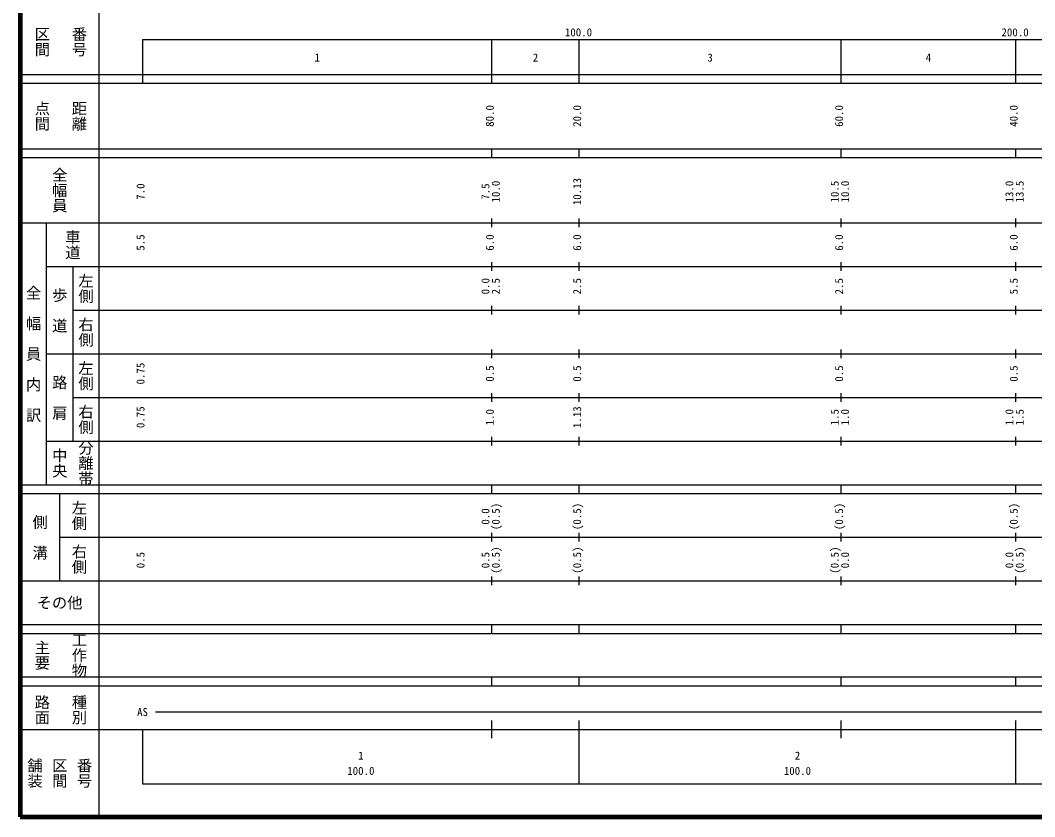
# Model space of a CAD drawing. Units: millimetres on the paper, enlarged 1000 times. Extents: x 40000 to 680000, y 20000 to 380000.
# Drawn here: x 40000 to 272345, y 20000 to 202409 of the extents above; entities that cross this region are included whole.
import ezdxf
from ezdxf.enums import TextEntityAlignment as Align

# ---------------------------------------------------------------- set-up
doc = ezdxf.new("R2010")
doc.units = ezdxf.units.MM
doc.header["$LTSCALE"] = 1000
doc.layers.add('M-TTL', color=2, linetype='Continuous', lineweight=140)
doc.layers.add('M-TTL-BAND', color=7, linetype='Continuous', lineweight=25)
doc.styles.add('@ＭＳ ゴシック', font='')
doc.styles.add('ＭＳ ゴシック', font='')
doc.styles.get('@ＭＳ ゴシック').set_extended_font_data('@MS Gothic')
doc.styles.get('ＭＳ ゴシック').set_extended_font_data('MS Gothic')

msp = doc.modelspace()

# ---------------------------------------------------------------- linework, layer by layer
at = {"layer": 'M-TTL'}
for p, q in [((40000, 380000), (40000, 20000)), ((40000, 20000), (680000, 20000))]:
    msp.add_line(p, q, dxfattribs=at)
at = {"layer": 'M-TTL-BAND'}
for p, q in [((58000, 370000), (58000, 20000)), ((68000, 198000), (579000, 198000)), ((68000, 198000), (68000, 188000)), ((148000, 188000), (148000, 198000)), ((168000, 188000), (168000, 198000)), ((228000, 188000), (228000, 198000)), ((268000, 188000), (268000, 198000)), ((40000, 190000), (579000, 190000)), ((40000, 188000), (579000, 188000)), ((40000, 173000), (579000, 173000)), ((148000, 171000), (148000, 173000)), ((168000, 171000), (168000, 173000)), ((228000, 171000), (228000, 173000)), ((268000, 171000), (268000, 173000)), ((40000, 171000), (579000, 171000)), ((40000, 156000), (579000, 156000)), ((46000, 96000), (46000, 156000)), ((148000, 155000), (148000, 157000)), ((168000, 155000), (168000, 157000)), ((228000, 155000), (228000, 157000)), ((268000, 155000), (268000, 157000)), ((148000, 145000), (148000, 147000)), ((168000, 145000), (168000, 147000)), ((228000, 145000), (228000, 147000)), ((268000, 145000), (268000, 147000)), ((46000, 146000), (579000, 146000)), ((52000, 146000), (52000, 106000)), ((52000, 136000), (579000, 136000)), ((148000, 135000), (148000, 137000)), ((168000, 135000), (168000, 137000)), ((228000, 135000), (228000, 137000)), ((268000, 135000), (268000, 137000)), ((46000, 126000), (579000, 126000)), ((148000, 125000), (148000, 127000)), ((168000, 125000), (168000, 127000)), ((228000, 125000), (228000, 127000)), ((268000, 125000), (268000, 127000)), ((148000, 115000), (148000, 117000)), ((168000, 115000), (168000, 117000)), ((228000, 115000), (228000, 117000)), ((268000, 115000), (268000, 117000)), ((52000, 116000), (579000, 116000)), ((148000, 105000), (148000, 107000)), ((168000, 105000), (168000, 107000)), ((228000, 105000), (228000, 107000)), ((268000, 105000), (268000, 107000)), ((46000, 106000), (579000, 106000)), ((40000, 96000), (579000, 96000)), ((148000, 94000), (148000, 96000)), ((168000, 94000), (168000, 96000)), ((228000, 94000), (228000, 96000)), ((268000, 94000), (268000, 96000)), ((40000, 94000), (579000, 94000)), ((49000, 94000), (49000, 74000)), ((49000, 84000), (579000, 84000)), ((148000, 83000), (148000, 85000)), ((168000, 83000), (168000, 85000)), ((228000, 83000), (228000, 85000)), ((268000, 83000), (268000, 85000)), ((148000, 73000), (148000, 75000)), ((168000, 73000), (168000, 75000)), ((228000, 73000), (228000, 75000)), ((268000, 73000), (268000, 75000)), ((40000, 74000), (579000, 74000)), ((40000, 64000), (579000, 64000)), ((148000, 62000), (148000, 64000)), ((168000, 62000), (168000, 64000)), ((228000, 62000), (228000, 64000)), ((268000, 62000), (268000, 64000)), ((40000, 62000), (579000, 62000)), ((40000, 52000), (579000, 52000)), ((148000, 50000), (148000, 52000)), ((168000, 50000), (168000, 52000)), ((228000, 50000), (228000, 52000)), ((268000, 50000), (268000, 52000)), ((40000, 50000), (579000, 50000)), ((71000, 44000), (565000, 44000)), ((148000, 38000), (148000, 42000)), ((168000, 27500), (168000, 42000)), ((228000, 38000), (228000, 42000)), ((268000, 27500), (268000, 42000)), ((40000, 40000), (579000, 40000)), ((68000, 40000), (68000, 27500)), ((68000, 27500), (579000, 27500))]:
    msp.add_line(p, q, dxfattribs=at)

# ---------------------------------------------------------------- texts
at = {"layer": 'M-TTL-BAND', "style": '@ＭＳ ゴシック'}
for s, p in [('区間', (45000, 197500)), ('番号', (53500, 197500)), ('点間', (45000, 180500)), ('距離', (53500, 180500)), ('全幅員', (49000, 163500)), ('車道', (52000, 151000)), ('左側', (55000, 141000)), ('全\u3000幅\u3000員\u3000内\u3000訳', (43000, 126000)), ('歩\u3000道', (49000, 136000)), ('右側', (55000, 131000)), ('左側', (55000, 121000)), ('路\u3000肩', (49000, 116000)), ('右側', (55000, 111000)), ('分離帯', (55000, 101000)), ('中央', (49000, 101000)), ('左側', (53500, 89000)), ('側\u3000溝', (44500, 84000)), ('右側', (53500, 79000)), ('工作物', (53500, 57000)), ('主要', (45000, 57000)), ('路面', (45000, 44500)), ('種別', (53500, 44500)), ('舗装', (43333, 30000)), ('区間', (49000, 30000)), ('番号', (54667, 30000))]:
    msp.add_text(s, height=2566, rotation=270, dxfattribs=at).set_placement(p, align=Align.MIDDLE_CENTER)
at = {"layer": 'M-TTL-BAND', "style": 'ＭＳ ゴシック'}
for s, p in [('100.0', (167844, 198195)), ('200.0', (267844, 198195)), ('1', (108000, 192405)), ('2', (158000, 192405)), ('3', (198000, 192405)), ('4', (248000, 192405)), ('AS', (68000, 42500)), ('1', (118000, 32523)), ('2', (218000, 32523)), ('100.0', (118000, 29033)), ('100.0', (218000, 29033))]:
    msp.add_text(s, height=1833, dxfattribs=at).set_placement(p, align=Align.BOTTOM_CENTER)
for s, p in [('80.0', (149000, 180500)), ('20.0', (169000, 180500)), ('60.0', (229000, 180500)), ('40.0', (269000, 180500)), ('10.0', (150370, 163174)), ('10.13', (169000, 163174)), ('10.5', (228000, 163174)), ('10.0', (230370, 163174)), ('13.0', (268000, 163174)), ('13.5', (270370, 163174)), ('7.0', (69000, 163174)), ('7.5', (148000, 163174)), ('5.5', (69000, 151500)), ('6.0', (149000, 151500)), ('6.0', (169000, 151500)), ('6.0', (229000, 151500)), ('6.0', (269000, 151500)), ('0.0', (148000, 141500)), ('2.5', (150370, 141500)), ('2.5', (169000, 141500)), ('2.5', (229000, 141500)), ('5.5', (269000, 141500)), ('0.75', (69000, 121500)), ('0.5', (149000, 121500)), ('0.5', (169000, 121500)), ('0.5', (229000, 121500)), ('0.5', (269000, 121500)), ('0.75', (69000, 111500)), ('1.0', (149000, 111500)), ('1.13', (169000, 111500)), ('1.5', (228000, 111500)), ('1.0', (230370, 111500)), ('1.0', (268000, 111500)), ('1.5', (270370, 111500)), ('(0.5)', (150370, 88764)), ('(0.5)', (169000, 88764)), ('(0.5)', (229000, 88764)), ('(0.5)', (269000, 88764)), ('0.0', (148000, 88764)), ('(0.5)', (150370, 78764)), ('(0.5)', (169000, 78764)), ('(0.5)', (228000, 78764)), ('(0.5)', (270370, 78764)), ('0.5', (69000, 78764)), ('0.5', (148000, 78764)), ('0.0', (230370, 78764)), ('0.0', (268000, 78764))]:
    msp.add_text(s, height=1833, rotation=90, dxfattribs=at).set_placement(p, align=Align.BOTTOM_CENTER)
msp.add_text('その他', height=2566, dxfattribs=at).set_placement((49000, 69000), align=Align.MIDDLE_CENTER)

doc.saveas('drawing.dxf')
